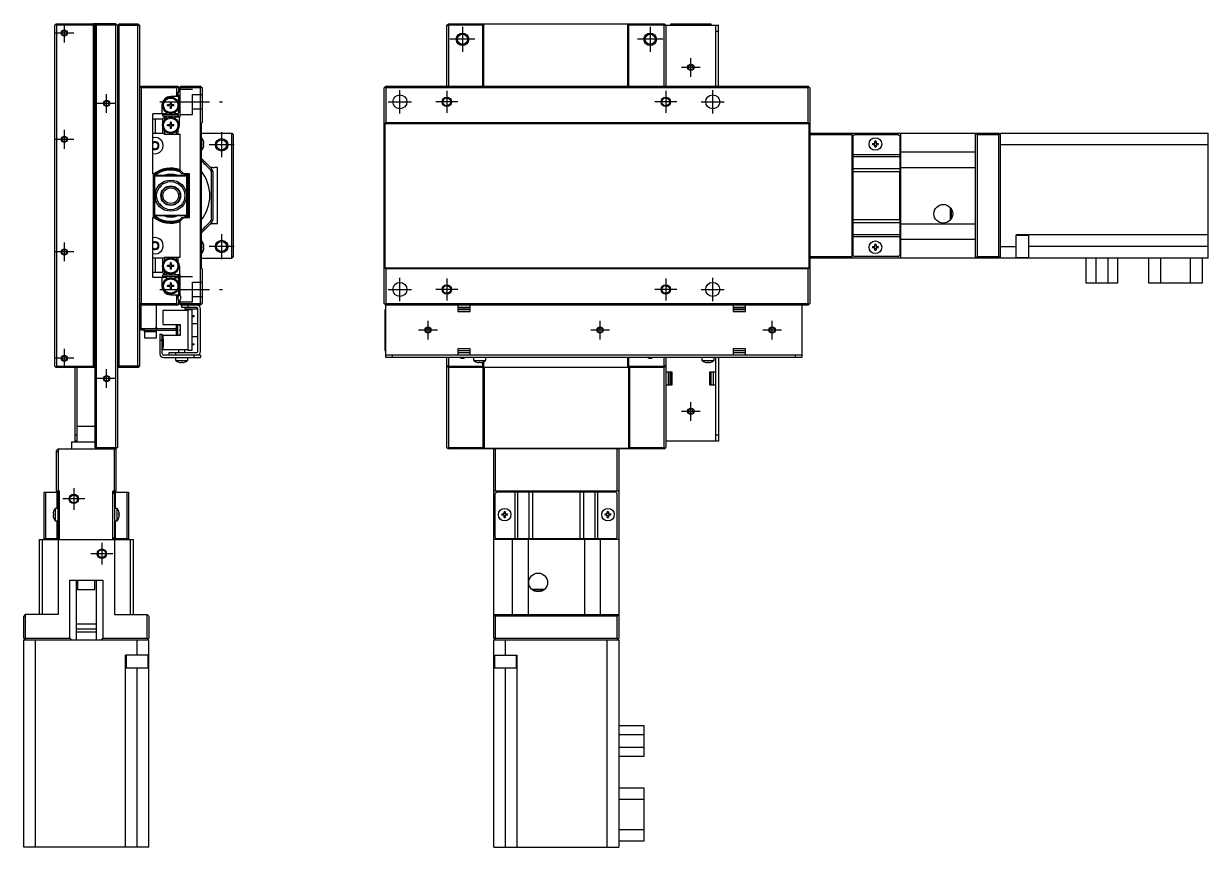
# Model space of a CAD drawing. Extents: x 0 to 896, y -8 to 534.
# Drawn here: x 517.5 to 896.1, y 119.2 to 382.6 of the extents above; entities that cross this region are included whole.
import ezdxf

# ---------------------------------------------------------------- set-up
doc = ezdxf.new("R2010")
doc.units = 0
doc.header["$LTSCALE"] = 0.5
doc.linetypes.add('CENTER', pattern=[50.8, 31.75, -6.35, 6.35, -6.35])
doc.linetypes.add('DASHED', pattern=[19.05, 12.7, -6.35])
for name, color, linetype in [('MSM_CENTER', 1, 'CENTER'), ('MSM_CONTINUOUS', 7, 'CONTINUOUS'), ('MSM_DASHED', 4, 'DASHED'), ('MSM_NARROW', 5, 'CONTINUOUS')]:
    doc.layers.add(name, color=color, linetype=linetype)

msp = doc.modelspace()

# ---------------------------------------------------------------- linework, layer by layer
at = {"layer": 'MSM_CENTER'}
for p, q in [((530.47, 376.65), (530.47, 382.65)), ((533.47, 379.65), (527.47, 379.65)), ((657.72, 381.65), (657.72, 373.65)), ((717.72, 381.65), (717.72, 373.65)), ((661.72, 377.65), (653.72, 377.65)), ((721.72, 377.65), (713.72, 377.65)), ((730.72, 365.65), (730.72, 371.65)), ((733.72, 368.65), (727.72, 368.65)), ((543.97, 354.15), (543.97, 360.15)), ((637.72, 353.95), (637.72, 361.35)), ((652.72, 361.15), (652.72, 354.15)), ((722.72, 361.15), (722.72, 354.15)), ((737.72, 353.95), (737.72, 361.35)), ((546.97, 357.15), (540.97, 357.15)), ((560.97, 357.65), (580.97, 357.65)), ((634.02, 357.65), (641.42, 357.65)), ((656.22, 357.65), (649.22, 357.65)), ((726.22, 357.65), (719.22, 357.65)), ((734.02, 357.65), (741.42, 357.65)), ((530.47, 342.65), (530.47, 348.65)), ((533.47, 345.65), (527.47, 345.65)), ((580.74, 347.91), (580.74, 339.91)), ((584.74, 343.91), (576.74, 343.91)), ((580.74, 315.38), (580.74, 307.38)), ((530.47, 306.65), (530.47, 312.65)), ((584.74, 311.38), (576.74, 311.38)), ((533.47, 309.65), (527.47, 309.65)), ((637.72, 293.95), (637.72, 301.35)), ((652.72, 301.15), (652.72, 294.15)), ((722.72, 301.15), (722.72, 294.15)), ((737.72, 293.95), (737.72, 301.35)), ((560.97, 297.65), (580.97, 297.65)), ((634.02, 297.65), (641.42, 297.65)), ((656.22, 297.65), (649.22, 297.65)), ((726.22, 297.65), (719.22, 297.65)), ((734.02, 297.65), (741.42, 297.65)), ((649.72, 284.65), (643.72, 284.65)), ((646.72, 281.65), (646.72, 287.65)), ((704.72, 284.65), (698.72, 284.65)), ((701.72, 281.65), (701.72, 287.65)), ((759.72, 284.65), (753.72, 284.65)), ((756.72, 281.65), (756.72, 287.65)), ((530.47, 272.65), (530.47, 278.65)), ((533.47, 275.65), (527.47, 275.65)), ((546.97, 269.15), (540.97, 269.15)), ((543.97, 266.15), (543.97, 272.15)), ((730.72, 255.65), (730.72, 261.65)), ((733.72, 258.65), (727.72, 258.65)), ((533.47, 234.15), (533.47, 227.15)), ((536.97, 230.65), (529.97, 230.65)), ((542.47, 216.65), (542.47, 209.65)), ((545.97, 213.15), (538.97, 213.15))]:
    msp.add_line(p, q, dxfattribs=at)
at = {"layer": 'MSM_CONTINUOUS'}
for p, q in [((527.97, 382.65), (527.47, 382.15)), ((527.97, 382.65), (539.47, 382.65)), ((539.87, 382.25), (539.47, 382.65)), ((539.57, 382.55), (539.77, 382.55)), ((539.67, 382.55), (539.77, 382.65)), ((546.97, 382.65), (539.77, 382.65)), ((540.27, 381.25), (540.27, 382.65)), ((540.47, 247.05), (540.47, 382.65)), ((546.97, 382.65), (547.47, 382.15)), ((547.47, 382.15), (547.97, 382.65)), ((547.97, 272.65), (547.97, 382.65)), ((547.97, 382.65), (553.97, 382.65)), ((553.97, 272.65), (553.97, 382.65)), ((553.97, 382.65), (554.47, 382.15)), ((652.72, 382.15), (653.22, 382.65)), ((653.22, 382.65), (653.43, 382.15)), ((653.22, 382.65), (722.22, 382.65)), ((664.22, 382.15), (664.52, 382.45)), ((664.52, 362.65), (664.52, 382.45)), ((710.62, 382.45), (664.52, 382.45)), ((710.62, 382.45), (710.92, 382.15)), ((710.62, 362.65), (710.62, 382.45)), ((710.92, 382.65), (710.92, 382.45)), ((722.22, 382.65), (722.02, 382.15)), ((722.22, 382.65), (722.72, 382.15)), ((724.22, 382.45), (724.22, 382.15)), ((737.22, 382.45), (724.22, 382.45)), ((737.22, 382.15), (737.22, 382.45)), ((527.47, 273.15), (527.47, 382.15)), ((527.72, 382.4), (527.97, 382.15)), ((527.97, 382.15), (527.97, 273.15)), ((539.77, 382.15), (527.97, 382.15)), ((539.77, 382.15), (539.87, 382.25)), ((539.77, 273.15), (539.77, 382.15)), ((539.97, 382.15), (539.87, 382.25)), ((540.07, 382.25), (539.87, 382.25)), ((539.97, 382.15), (539.97, 273.15)), ((539.97, 381.55), (540.07, 381.55)), ((539.97, 381.25), (540.27, 381.25)), ((540.07, 381.55), (540.07, 382.25)), ((540.67, 382.15), (540.47, 382.35)), ((546.97, 382.15), (540.67, 382.15)), ((540.67, 382.15), (540.67, 247.15)), ((547.22, 382.4), (546.97, 382.15)), ((546.97, 247.15), (546.97, 382.15)), ((547.47, 382.15), (553.97, 382.15)), ((547.47, 382.15), (547.47, 247.15)), ((553.97, 382.15), (554.47, 381.94)), ((554.47, 382.15), (554.47, 273.15)), ((652.72, 382.15), (653.22, 381.94)), ((652.72, 362.65), (652.72, 382.15)), ((653.43, 382.15), (653.22, 381.94)), ((653.22, 381.94), (653.22, 362.65)), ((664.22, 382.15), (653.43, 382.15)), ((664.22, 362.65), (664.22, 382.15)), ((722.02, 382.15), (710.92, 382.15)), ((710.92, 362.65), (710.92, 382.15)), ((722.22, 381.94), (722.02, 382.15)), ((722.72, 382.15), (722.22, 381.94)), ((722.22, 362.65), (722.22, 381.94)), ((722.72, 382.15), (722.72, 362.65)), ((722.72, 382.15), (739.52, 382.15)), ((738.72, 362.65), (738.72, 382.15)), ((739.52, 380.15), (738.72, 380.15)), ((739.52, 362.65), (739.52, 382.15)), ((554.47, 362.15), (554.97, 362.65)), ((554.72, 362.4), (554.97, 362.15)), ((554.97, 362.65), (566.77, 362.65)), ((554.97, 362.15), (554.97, 293.15)), ((566.47, 362.15), (554.97, 362.15)), ((566.47, 359.85), (565.97, 359.35)), ((566.47, 362.15), (566.87, 362.55)), ((566.47, 359.85), (566.47, 362.15)), ((566.83, 359.35), (566.47, 359.85)), ((566.97, 362.45), (566.77, 362.65)), ((566.97, 362.45), (566.97, 360.91)), ((567.47, 362.45), (567.67, 362.65)), ((567.47, 352.85), (567.47, 362.45)), ((573.97, 362.15), (567.47, 362.15)), ((567.67, 362.65), (573.97, 362.65)), ((573.97, 362.65), (574.47, 362.15)), ((574.22, 362.4), (573.97, 362.15)), ((573.97, 293.15), (573.97, 362.15)), ((574.47, 362.15), (574.47, 351.05)), ((633.22, 362.65), (632.72, 362.15)), ((632.72, 293.15), (632.72, 362.15)), ((632.97, 362.4), (633.22, 362.15)), ((633.22, 362.65), (768.22, 362.65)), ((633.22, 362.15), (633.22, 351.05)), ((768.22, 362.15), (633.22, 362.15)), ((768.72, 362.15), (768.22, 362.65)), ((768.22, 362.15), (768.47, 362.4)), ((768.22, 351.05), (768.22, 362.15)), ((768.72, 362.15), (768.72, 293.15)), ((561.67, 356.55), (561.67, 353.85)), ((564.27, 356.69), (563.47, 356.69)), ((563.47, 356.4), (563.47, 356.69)), ((564.27, 356.4), (563.47, 356.4)), ((564, 356.69), (564, 356.4)), ((564.62, 357.55), (564.33, 357.55)), ((564.33, 357.55), (564.33, 356.75)), ((564.62, 357.02), (564.33, 357.02)), ((564.33, 356.34), (564.33, 355.55)), ((564.33, 356.08), (564.62, 356.08)), ((566.97, 359.35), (564.47, 359.35)), ((564.62, 357.55), (564.62, 356.75)), ((564.62, 356.34), (564.62, 355.55)), ((565.47, 356.69), (564.68, 356.69)), ((565.47, 356.4), (564.68, 356.4)), ((564.94, 356.69), (564.94, 356.4)), ((565.47, 356.4), (565.47, 356.69)), ((566.97, 359.58), (566.97, 357.26)), ((562.92, 353.85), (558.77, 353.85)), ((558.77, 334.65), (558.77, 353.85)), ((561.97, 353.05), (561.97, 353.65)), ((566.97, 353.65), (561.97, 353.65)), ((566.97, 353.05), (561.97, 353.05)), ((562.47, 352.85), (561.97, 352.35)), ((561.97, 350.86), (561.97, 352.35)), ((562.47, 352.85), (562.47, 351.81)), ((562.47, 352.85), (562.93, 352.85)), ((562.92, 353.85), (563.07, 354.11)), ((563.01, 352.71), (562.93, 352.85)), ((564.62, 355.55), (564.33, 355.55)), ((566.02, 352.85), (565.8, 352.47)), ((565.87, 354.11), (566.02, 353.85)), ((566.67, 353.85), (566.02, 353.85)), ((566.02, 352.85), (567.47, 352.85)), ((566.67, 353.85), (566.97, 354.15)), ((566.97, 355.83), (566.97, 354.15)), ((566.97, 353.05), (566.97, 353.65)), ((567.27, 350.15), (567.27, 352.85)), ((561.97, 352.1), (558.77, 352.1)), ((559.47, 352.1), (559.47, 347.6)), ((561.97, 347.6), (561.97, 349.43)), ((562.47, 348.48), (562.47, 347.35)), ((564.27, 350.29), (563.47, 350.29)), ((563.47, 350), (563.47, 350.29)), ((564.27, 350), (563.47, 350)), ((564, 350.29), (564, 350)), ((564.62, 351.15), (564.33, 351.15)), ((564.33, 351.15), (564.33, 350.35)), ((564.62, 350.62), (564.33, 350.62)), ((564.33, 349.94), (564.33, 349.15)), ((564.33, 349.68), (564.62, 349.68)), ((564.62, 349.15), (564.33, 349.15)), ((564.62, 351.15), (564.62, 350.35)), ((564.62, 349.94), (564.62, 349.15)), ((565.47, 350.29), (564.68, 350.29)), ((565.47, 350), (564.68, 350)), ((564.94, 350.29), (564.94, 350)), ((565.47, 350), (565.47, 350.29)), ((566.77, 348.55), (566.77, 347.35)), ((574.17, 350.75), (574.47, 351.05)), ((574.17, 350.75), (574.17, 304.55)), ((632.92, 350.75), (633.22, 351.05)), ((632.92, 350.75), (632.92, 304.55)), ((632.92, 350.75), (768.52, 350.75)), ((633.22, 351.05), (768.22, 351.05)), ((768.22, 351.05), (768.52, 350.75)), ((768.52, 304.55), (768.52, 350.75)), ((558.77, 347.6), (561.97, 347.6)), ((561.97, 347.85), (562.47, 347.35)), ((561.97, 347.65), (562.17, 347.65)), ((562.47, 347.35), (567.47, 347.35)), ((566.27, 347.35), (566.27, 348)), ((567.47, 335.15), (567.47, 347.35)), ((574.17, 347.65), (583.97, 347.65)), ((574.37, 346.15), (574.17, 346.15)), ((574.37, 342.15), (574.37, 346.15)), ((574.93, 345.07), (574.93, 345.1)), ((583.97, 307.65), (583.97, 347.65)), ((583.97, 347.65), (584.47, 347.15)), ((584.47, 347.15), (584.47, 308.15)), ((768.72, 347.65), (829.22, 347.65)), ((782.22, 347.15), (768.72, 347.15)), ((782.22, 347.65), (782.22, 307.65)), ((783.02, 347.15), (782.52, 346.65)), ((782.52, 346.65), (782.52, 308.65)), ((797.02, 347.15), (783.02, 347.15)), ((789.52, 344.35), (789.52, 345.07)), ((789.92, 345.07), (789.92, 344.35)), ((797.52, 346.65), (797.02, 347.15)), ((797.52, 346.65), (797.52, 308.65)), ((797.72, 347.65), (797.72, 307.65)), ((821.72, 307.65), (821.72, 347.65)), ((821.72, 347.65), (822.22, 347.15)), ((822.22, 347.15), (822.22, 308.15)), ((829.22, 347.15), (822.22, 347.15)), ((829.72, 347.15), (829.22, 347.65)), ((829.22, 347.15), (829.47, 347.4)), ((829.22, 308.15), (829.22, 347.15)), ((829.72, 307.65), (829.72, 347.65)), ((829.72, 347.65), (896.12, 347.65)), ((896.12, 307.65), (896.12, 347.65)), ((574.17, 342.15), (574.37, 342.15)), ((574.93, 344.35), (575.06, 344.35)), ((574.93, 343.95), (574.93, 344.35)), ((575.06, 343.95), (574.93, 343.95)), ((574.93, 343.2), (574.93, 343.22)), ((782.52, 341.9), (782.22, 341.9)), ((782.52, 341.4), (782.22, 341.4)), ((788.8, 344.35), (789.52, 344.35)), ((789.52, 343.95), (788.8, 343.95)), ((789.52, 343.22), (789.52, 343.95)), ((789.92, 344.35), (790.65, 344.35)), ((790.65, 343.95), (789.92, 343.95)), ((789.92, 343.95), (789.92, 343.22)), ((797.72, 341.9), (797.52, 341.9)), ((797.72, 341.65), (821.72, 341.65)), ((896.12, 343.95), (829.72, 343.95)), ((574.17, 339.65), (577.53, 336.29)), ((577.18, 335.94), (574.17, 338.95)), ((782.52, 340.77), (797.52, 340.77)), ((797.52, 340.06), (782.52, 340.06)), ((797.72, 338.65), (797.52, 338.65)), ((797.72, 337.65), (797.52, 337.65)), ((558.77, 334.65), (558.97, 334.65)), ((558.97, 320.65), (558.97, 334.65)), ((558.97, 333.35), (559.27, 333.65)), ((559.47, 333.85), (559.27, 333.65)), ((559.27, 333.65), (559.27, 321.65)), ((559.47, 333.85), (559.77, 334.15)), ((569.47, 333.85), (559.47, 333.85)), ((559.77, 334.15), (569.17, 334.15)), ((567.47, 335.85), (568.68, 334.65)), ((567.97, 334.65), (567.47, 335.15)), ((570.47, 334.65), (567.97, 334.65)), ((569.17, 334.15), (569.47, 333.85)), ((569.67, 333.65), (569.47, 333.85)), ((569.67, 321.65), (569.67, 333.65)), ((569.67, 333.65), (569.97, 333.35)), ((569.97, 333.35), (569.97, 321.95)), ((570.47, 320.65), (570.47, 334.65)), ((577.47, 320.06), (577.47, 335.23)), ((577.97, 335.23), (577.97, 320.06)), ((579.47, 336.65), (578.47, 336.65)), ((579.47, 318.65), (579.47, 336.65)), ((782.22, 335.9), (782.52, 335.9)), ((782.52, 336.29), (797.52, 336.29)), ((797.52, 335.23), (782.52, 335.23)), ((797.56, 335.52), (797.52, 335.52)), ((797.52, 334.47), (797.56, 334.47)), ((797.52, 333.89), (797.56, 333.89)), ((797.56, 319.77), (797.56, 335.52)), ((797.72, 334.92), (797.56, 334.92)), ((797.72, 336.65), (821.72, 336.65)), ((560.91, 330.4), (561.05, 330.4)), ((561.05, 330.4), (561.27, 330.62)), ((561.05, 330.4), (561.05, 330.56)), ((561.27, 330.81), (561.27, 330.62)), ((782.42, 332.65), (782.22, 332.45)), ((782.42, 332.65), (782.42, 322.65)), ((782.52, 332.65), (782.42, 332.65)), ((797.56, 332.42), (797.72, 332.42)), ((797.56, 329.92), (797.72, 329.92)), ((559.27, 321.65), (558.97, 321.95)), ((561.05, 324.9), (560.91, 324.9)), ((561.05, 324.73), (561.05, 324.9)), ((561.27, 324.67), (561.05, 324.9)), ((561.27, 324.67), (561.27, 324.48)), ((569.97, 321.95), (569.67, 321.65)), ((782.22, 322.85), (782.42, 322.65)), ((782.42, 322.65), (782.52, 322.65)), ((797.72, 325.37), (797.56, 325.37)), ((797.72, 322.87), (797.56, 322.87)), ((808.52, 322.43), (808.48, 322.43)), ((808.52, 322.61), (808.52, 322.43)), ((813.62, 323.89), (813.62, 319.81)), ((813.92, 323.5), (813.92, 320.19)), ((558.77, 320.65), (558.97, 320.65)), ((558.77, 301.45), (558.77, 320.65)), ((559.27, 321.65), (559.47, 321.45)), ((559.77, 321.15), (559.47, 321.45)), ((559.47, 321.45), (569.47, 321.45)), ((569.17, 321.15), (559.77, 321.15)), ((568.68, 320.65), (567.47, 319.44)), ((567.47, 320.15), (567.97, 320.65)), ((567.47, 307.95), (567.47, 320.15)), ((567.97, 320.65), (570.47, 320.65)), ((569.47, 321.45), (569.17, 321.15)), ((569.47, 321.45), (569.67, 321.65)), ((574.17, 316.35), (577.18, 319.35)), ((577.53, 319), (574.17, 315.64)), ((579.47, 318.65), (578.47, 318.65)), ((782.52, 319.4), (782.22, 319.4)), ((782.52, 320.06), (797.52, 320.06)), ((797.52, 319), (782.52, 319)), ((797.52, 321.41), (797.56, 321.41)), ((797.52, 320.82), (797.56, 320.82)), ((797.52, 319.77), (797.56, 319.77)), ((797.56, 320.37), (797.72, 320.37)), ((797.72, 318.65), (821.72, 318.65)), ((782.52, 315.23), (797.52, 315.23)), ((797.52, 314.52), (782.52, 314.52)), ((797.52, 317.65), (797.72, 317.65)), ((797.52, 316.65), (797.72, 316.65)), ((834.72, 307.65), (834.72, 315.13)), ((896.12, 315.13), (834.72, 315.13)), ((838.72, 314.88), (834.72, 314.88)), ((838.72, 307.88), (838.72, 314.88)), ((574.37, 313.15), (574.17, 313.15)), ((574.37, 309.15), (574.37, 313.15)), ((574.93, 312.07), (574.93, 312.1)), ((574.93, 311.35), (575.06, 311.35)), ((574.93, 310.95), (574.93, 311.35)), ((575.06, 310.95), (574.93, 310.95)), ((782.22, 313.9), (782.52, 313.9)), ((782.22, 313.4), (782.52, 313.4)), ((788.8, 311.35), (789.52, 311.35)), ((789.52, 310.95), (788.8, 310.95)), ((789.52, 311.35), (789.52, 312.07)), ((789.52, 310.22), (789.52, 310.95)), ((789.92, 312.07), (789.92, 311.35)), ((789.92, 311.35), (790.65, 311.35)), ((790.65, 310.95), (789.92, 310.95)), ((789.92, 310.95), (789.92, 310.22)), ((797.52, 313.4), (797.72, 313.4)), ((821.72, 313.65), (797.72, 313.65)), ((829.72, 311.35), (834.72, 311.35)), ((896.12, 311.43), (838.72, 311.43)), ((561.97, 307.7), (558.77, 307.7)), ((559.47, 307.7), (559.47, 303.2)), ((562.47, 307.95), (561.97, 307.45)), ((561.97, 305.86), (561.97, 307.7)), ((561.97, 307.65), (562.17, 307.65)), ((562.47, 307.95), (562.47, 306.81)), ((562.47, 307.95), (567.47, 307.95)), ((566.27, 307.29), (566.27, 307.95)), ((566.77, 307.95), (566.77, 306.74)), ((574.17, 309.15), (574.37, 309.15)), ((574.17, 307.65), (583.97, 307.65)), ((574.93, 310.2), (574.93, 310.22)), ((584.47, 308.15), (583.97, 307.65)), ((768.72, 308.15), (782.22, 308.15)), ((829.22, 307.65), (768.72, 307.65)), ((782.52, 308.65), (783.02, 308.15)), ((797.02, 308.15), (783.02, 308.15)), ((797.02, 308.15), (797.52, 308.65)), ((822.22, 308.15), (821.72, 307.65)), ((822.22, 308.15), (829.22, 308.15)), ((829.47, 307.9), (829.22, 308.15)), ((829.22, 307.65), (829.72, 308.15)), ((896.12, 307.65), (829.72, 307.65)), ((834.72, 307.88), (838.72, 307.88)), ((857.12, 299.65), (857.12, 307.65)), ((860.12, 307.65), (860.12, 299.65)), ((864.12, 299.65), (864.12, 307.65)), ((867.12, 307.65), (867.12, 299.65)), ((877.12, 299.65), (877.12, 307.65)), ((880.82, 307.65), (880.82, 299.65)), ((890.42, 299.65), (890.42, 307.65)), ((894.12, 307.65), (894.12, 299.65)), ((558.77, 303.2), (561.97, 303.2)), ((561.97, 302.95), (561.97, 304.43)), ((561.97, 302.95), (562.47, 302.45)), ((562.47, 303.48), (562.47, 302.45)), ((564.27, 305.29), (563.47, 305.29)), ((563.47, 305), (563.47, 305.29)), ((564.27, 305), (563.47, 305)), ((564, 305.29), (564, 305)), ((564.62, 306.15), (564.33, 306.15)), ((564.33, 306.15), (564.33, 305.35)), ((564.62, 305.62), (564.33, 305.62)), ((564.33, 304.94), (564.33, 304.15)), ((564.33, 304.68), (564.62, 304.68)), ((564.62, 304.15), (564.33, 304.15)), ((564.62, 306.15), (564.62, 305.35)), ((564.62, 304.94), (564.62, 304.15)), ((565.47, 305.29), (564.68, 305.29)), ((565.47, 305), (564.68, 305)), ((564.94, 305.29), (564.94, 305)), ((565.47, 305), (565.47, 305.29)), ((567.27, 305.15), (567.27, 302.45)), ((574.47, 304.25), (574.17, 304.55)), ((574.47, 304.25), (574.47, 293.15)), ((632.92, 304.55), (768.52, 304.55)), ((633.22, 304.25), (632.92, 304.55)), ((633.22, 304.25), (633.22, 293.15)), ((768.22, 304.25), (633.22, 304.25)), ((768.52, 304.55), (768.22, 304.25)), ((768.22, 293.15), (768.22, 304.25)), ((562.92, 301.45), (558.77, 301.45)), ((561.67, 301.45), (561.67, 298.75)), ((561.97, 301.65), (561.97, 302.25)), ((566.97, 302.25), (561.97, 302.25)), ((566.97, 301.65), (561.97, 301.65)), ((562.17, 302.25), (562.17, 302.75)), ((562.17, 301.45), (562.17, 301.65)), ((562.47, 302.45), (562.93, 302.45)), ((562.92, 301.45), (563.07, 301.19)), ((563.01, 302.58), (562.93, 302.45)), ((564.62, 299.75), (564.33, 299.75)), ((564.33, 299.75), (564.33, 298.95)), ((564.62, 299.22), (564.33, 299.22)), ((564.62, 299.75), (564.62, 298.95)), ((566.02, 302.45), (565.8, 302.82)), ((565.87, 301.19), (566.02, 301.45)), ((566.02, 302.45), (567.47, 302.45)), ((566.02, 301.45), (566.67, 301.45)), ((566.97, 301.15), (566.67, 301.45)), ((566.97, 302.45), (566.97, 299.46)), ((567.47, 299.65), (566.97, 299.65)), ((567.47, 295.71), (567.47, 302.45)), ((867.12, 299.65), (857.12, 299.65)), ((894.12, 299.65), (877.12, 299.65)), ((564.27, 298.89), (563.47, 298.89)), ((563.47, 298.6), (563.47, 298.89)), ((564.27, 298.6), (563.47, 298.6)), ((564, 298.89), (564, 298.6)), ((564.33, 298.54), (564.33, 297.75)), ((564.33, 298.28), (564.62, 298.28)), ((564.62, 297.75), (564.33, 297.75)), ((564.47, 295.95), (566.97, 295.95)), ((564.62, 298.54), (564.62, 297.75)), ((565.47, 298.89), (564.68, 298.89)), ((565.47, 298.6), (564.68, 298.6)), ((564.94, 298.89), (564.94, 298.6)), ((565.47, 298.6), (565.47, 298.89)), ((565.97, 295.95), (566.47, 295.45)), ((566.47, 295.45), (566.83, 295.95)), ((566.47, 293.15), (566.47, 295.45)), ((566.97, 298.03), (566.97, 295.71)), ((554.97, 292.65), (554.47, 293.15)), ((554.97, 293.15), (554.72, 292.9)), ((554.97, 293.15), (566.47, 293.15)), ((566.77, 292.65), (554.97, 292.65)), ((554.97, 284.65), (554.97, 292.65)), ((559.97, 284.15), (559.97, 292.65)), ((566.87, 292.75), (566.47, 293.15)), ((566.77, 292.65), (566.87, 292.75)), ((566.97, 292.85), (566.87, 292.75)), ((566.97, 294.38), (566.97, 292.85)), ((567.47, 292.85), (567.47, 294.38)), ((567.47, 293.15), (573.97, 293.15)), ((567.67, 292.65), (567.47, 292.85)), ((573.97, 292.65), (567.67, 292.65)), ((567.97, 291.85), (567.97, 292.65)), ((572.77, 291.85), (567.97, 291.85)), ((568.97, 291.85), (568.97, 291.35)), ((569.97, 292.65), (569.97, 291.85)), ((572.97, 291.35), (572.97, 291.79)), ((573.97, 293.15), (574.22, 292.9)), ((574.47, 293.15), (573.97, 292.65)), ((632.72, 293.15), (633.22, 292.65)), ((633.22, 293.15), (632.97, 292.9)), ((633.22, 293.15), (768.22, 293.15)), ((633.22, 275.85), (633.22, 292.65)), ((768.22, 292.65), (633.22, 292.65)), ((656.22, 292.65), (656.22, 290.65)), ((660.22, 291.85), (656.22, 291.85)), ((660.22, 290.65), (660.22, 292.65)), ((744.22, 292.65), (744.22, 290.65)), ((748.22, 291.85), (744.22, 291.85)), ((748.22, 290.65), (748.22, 292.65)), ((766.22, 292.65), (766.22, 275.85)), ((768.22, 292.65), (768.72, 293.15)), ((768.47, 292.9), (768.22, 293.15)), ((561.97, 290.9), (561.97, 286.4)), ((569.97, 290.9), (561.97, 290.9)), ((572.97, 291.35), (568.97, 291.35)), ((571.17, 291.15), (569.97, 291.15)), ((569.97, 291.15), (569.97, 278.15)), ((571.17, 291.15), (571.17, 278.15)), ((571.17, 289.27), (571.97, 289.27)), ((571.17, 289.02), (571.97, 289.02)), ((571.97, 289.02), (571.97, 289.27)), ((573.17, 277.85), (573.17, 291.45)), ((573.97, 277.85), (573.97, 291.45)), ((633.22, 291.15), (632.92, 291.15)), ((632.92, 291.15), (632.92, 278.15)), ((660.22, 291.35), (656.22, 291.35)), ((660.22, 291.15), (656.22, 291.15)), ((656.22, 290.65), (660.22, 290.65)), ((748.22, 291.35), (744.22, 291.35)), ((748.22, 291.15), (744.22, 291.15)), ((744.22, 290.65), (748.22, 290.65)), ((554.97, 285.15), (565.97, 285.15)), ((555.97, 284.65), (554.97, 284.65)), ((555.97, 285.15), (555.97, 284.15)), ((555.97, 284.65), (565.97, 284.65)), ((559.97, 284.15), (555.97, 284.15)), ((556.07, 284.15), (556.07, 282.15)), ((559.97, 285.65), (559.47, 285.15)), ((559.87, 282.15), (559.87, 284.15)), ((561.97, 286.4), (567.47, 286.4)), ((565.97, 285.15), (565.97, 284.65)), ((566.27, 282.9), (566.27, 286.4)), ((566.77, 282.9), (566.77, 286.4)), ((567.47, 286.4), (567.47, 282.9)), ((573.17, 286.65), (571.17, 286.65)), ((556.07, 282.15), (559.87, 282.15)), ((560.97, 283.35), (561.77, 283.35)), ((560.97, 283.35), (560.97, 277.05)), ((561.77, 281.35), (560.97, 281.35)), ((561.77, 277.15), (561.77, 283.35)), ((561.97, 282.9), (561.97, 281.9)), ((567.47, 282.9), (561.97, 282.9)), ((561.97, 281.9), (562.07, 281.9)), ((562.07, 281.1), (561.97, 281.1)), ((561.97, 281.1), (561.97, 280.2)), ((562.07, 280.72), (561.97, 280.72)), ((562.07, 280.57), (561.97, 280.57)), ((562.07, 281.9), (562.07, 279.4)), ((571.17, 282.65), (573.17, 282.65)), ((571.17, 280.27), (571.97, 280.27)), ((571.97, 280.02), (571.97, 280.27)), ((562.07, 280.2), (561.97, 280.2)), ((561.97, 279.4), (562.07, 279.4)), ((561.97, 279.4), (561.97, 278.4)), ((561.97, 278.4), (569.97, 278.4)), ((573.97, 276.65), (562.27, 276.65)), ((563.97, 276.65), (563.97, 277.45)), ((563.97, 277.45), (572.77, 277.45)), ((565.97, 277.45), (565.97, 276.65)), ((566.97, 278.4), (566.97, 277.45)), ((568.97, 277.45), (568.97, 278.4)), ((571.17, 278.15), (569.97, 278.15)), ((571.17, 280.02), (571.97, 280.02)), ((571.97, 275.85), (571.97, 276.65)), ((573.97, 276.65), (573.97, 275.85)), ((632.92, 278.15), (633.22, 278.15)), ((766.22, 276.65), (633.22, 276.65)), ((635.22, 276.65), (635.22, 275.85)), ((660.22, 278.65), (656.22, 278.65)), ((656.22, 278.65), (656.22, 276.65)), ((656.22, 278.15), (660.22, 278.15)), ((656.22, 277.45), (660.22, 277.45)), ((660.22, 276.65), (660.22, 278.65)), ((748.22, 278.65), (744.22, 278.65)), ((744.22, 278.65), (744.22, 276.65)), ((744.22, 278.15), (748.22, 278.15)), ((744.22, 277.45), (748.22, 277.45)), ((748.22, 276.65), (748.22, 278.65)), ((764.22, 275.85), (764.22, 276.65)), ((527.47, 273.15), (527.97, 272.65)), ((527.97, 273.15), (527.72, 272.9)), ((527.97, 273.15), (539.77, 273.15)), ((539.47, 272.65), (527.97, 272.65)), ((533.97, 249.15), (533.97, 272.65)), ((534.47, 272.65), (534.47, 248.95)), ((539.47, 272.65), (539.87, 273.05)), ((539.77, 272.75), (539.57, 272.75)), ((539.87, 273.05), (539.77, 273.15)), ((539.87, 273.05), (539.97, 273.15)), ((539.87, 273.05), (540.07, 273.05)), ((539.97, 274.05), (540.37, 274.05)), ((540.07, 273.75), (539.97, 273.75)), ((540.07, 273.05), (540.07, 273.75)), ((540.37, 247.15), (540.37, 274.05)), ((553.97, 273.15), (547.47, 273.15)), ((547.97, 272.65), (547.47, 273.15)), ((553.97, 272.65), (547.97, 272.65)), ((553.97, 273.15), (554.47, 273.35)), ((553.97, 272.65), (554.47, 273.15)), ((562.17, 275.85), (573.97, 275.85)), ((565.97, 275.85), (565.97, 274.95)), ((565.97, 274.95), (569.97, 274.95)), ((567.02, 274.39), (567.04, 274.39)), ((567.77, 274.39), (568.17, 274.39)), ((567.77, 274.26), (567.77, 274.39)), ((568.17, 274.39), (568.17, 274.26)), ((568.9, 274.39), (568.92, 274.39)), ((569.97, 274.95), (569.97, 275.85)), ((766.22, 275.85), (633.22, 275.85)), ((652.72, 247.15), (652.72, 275.85)), ((652.72, 273.15), (653.22, 273.35)), ((653.22, 272.65), (652.72, 273.15)), ((653.22, 275.85), (653.22, 273.35)), ((653.22, 273.35), (653.43, 273.15)), ((653.22, 272.65), (653.43, 273.15)), ((722.22, 272.65), (653.22, 272.65)), ((653.22, 272.65), (653.22, 247.15)), ((653.43, 273.15), (664.22, 273.15)), ((661.22, 275.85), (661.22, 274.95)), ((661.22, 274.95), (665.22, 274.95)), ((662.27, 274.39), (662.3, 274.39)), ((663.02, 274.39), (663.42, 274.39)), ((663.02, 274.26), (663.02, 274.39)), ((663.42, 274.39), (663.42, 274.26)), ((664.15, 274.39), (664.17, 274.39)), ((664.22, 273.15), (664.22, 274.41)), ((664.52, 272.85), (664.22, 273.15)), ((664.32, 247.15), (664.32, 272.65)), ((664.52, 272.85), (664.52, 274.52)), ((664.52, 272.85), (710.62, 272.85)), ((664.62, 272.65), (664.62, 246.85)), ((665.22, 274.95), (665.22, 275.85)), ((710.62, 272.85), (710.62, 275.85)), ((710.92, 273.15), (710.62, 272.85)), ((710.82, 272.65), (710.82, 246.85)), ((710.92, 273.15), (710.92, 275.85)), ((710.92, 273.15), (722.02, 273.15)), ((710.92, 272.85), (710.92, 272.65)), ((711.12, 272.65), (711.12, 247.15)), ((722.02, 273.15), (722.22, 273.35)), ((722.02, 273.15), (722.22, 272.65)), ((722.22, 273.35), (722.22, 275.85)), ((722.72, 273.15), (722.22, 273.35)), ((722.72, 273.15), (722.22, 272.65)), ((722.22, 247.15), (722.22, 272.65)), ((722.72, 275.85), (722.72, 247.15)), ((734.22, 275.85), (734.22, 274.95)), ((734.22, 274.95), (738.22, 274.95)), ((735.27, 274.39), (735.3, 274.39)), ((736.02, 274.39), (736.42, 274.39)), ((736.02, 274.26), (736.02, 274.39)), ((736.42, 274.39), (736.42, 274.26)), ((737.15, 274.39), (737.17, 274.39)), ((738.22, 274.95), (738.22, 275.85)), ((738.72, 249.15), (738.72, 275.85)), ((739.52, 275.85), (739.52, 249.15)), ((724.72, 271.15), (722.72, 271.15)), ((723.52, 271.15), (723.52, 267.15)), ((724.02, 271.15), (724.02, 267.15)), ((724.22, 271.15), (724.22, 267.15)), ((724.72, 267.15), (724.72, 271.15)), ((738.72, 271.15), (736.72, 271.15)), ((736.72, 271.15), (736.72, 267.15)), ((737.22, 267.15), (737.22, 271.15)), ((737.92, 267.15), (737.92, 271.15)), ((722.72, 267.15), (724.72, 267.15)), ((736.72, 267.15), (738.72, 267.15)), ((534.47, 253.95), (540.37, 253.95)), ((533.97, 251.15), (534.47, 251.15)), ((738.72, 251.15), (739.52, 251.15)), ((527.97, 246.15), (528.47, 246.65)), ((527.97, 233.15), (527.97, 246.15)), ((528.78, 246.65), (528.47, 246.03)), ((528.47, 246.65), (546.97, 246.65)), ((532.72, 248.95), (540.37, 248.95)), ((532.72, 248.95), (532.72, 246.65)), ((534.47, 249.15), (533.97, 249.15)), ((540.37, 247.15), (540.47, 247.05)), ((540.47, 247.05), (540.52, 247)), ((540.52, 247), (540.67, 247.15)), ((540.52, 247), (540.87, 246.65)), ((540.67, 247.15), (546.97, 247.15)), ((546.47, 233.15), (546.47, 246.65)), ((546.97, 247.15), (547.22, 246.9)), ((547.47, 247.15), (546.97, 246.65)), ((546.97, 246.65), (546.97, 233.15)), ((652.72, 247.15), (653.22, 246.65)), ((652.97, 246.9), (653.22, 247.15)), ((653.22, 247.15), (664.32, 247.15)), ((722.22, 246.65), (653.22, 246.65)), ((664.62, 246.85), (664.32, 247.15)), ((664.62, 246.85), (710.82, 246.85)), ((667.72, 186.15), (667.72, 246.65)), ((668.22, 246.65), (668.22, 233.15)), ((707.22, 233.15), (707.22, 246.65)), ((707.72, 246.65), (707.72, 186.15)), ((711.12, 247.15), (710.82, 246.85)), ((711.12, 247.15), (722.22, 247.15)), ((722.22, 247.15), (722.47, 246.9)), ((722.22, 246.65), (722.72, 247.15)), ((739.52, 249.15), (722.72, 249.15)), ((528.47, 246.03), (527.97, 245.53)), ((528.47, 246.03), (528.47, 233.15)), ((523.97, 217.85), (523.97, 232.85)), ((523.97, 232.85), (528.97, 232.85)), ((524.41, 232.85), (524.41, 217.85)), ((528.97, 233.15), (527.97, 233.15)), ((528.18, 227.65), (528.18, 232.85)), ((528.47, 217.85), (528.47, 232.85)), ((528.97, 232.35), (528.47, 232.35)), ((528.97, 217.65), (528.97, 233.15)), ((546.97, 233.15), (545.97, 233.15)), ((545.97, 217.65), (545.97, 233.15)), ((545.97, 232.85), (550.97, 232.85)), ((546.47, 232.35), (545.97, 232.35)), ((546.47, 232.85), (546.47, 217.85)), ((546.76, 232.85), (546.76, 227.65)), ((550.53, 217.85), (550.53, 232.85)), ((550.97, 232.85), (550.97, 217.85)), ((707.72, 233.15), (667.72, 233.15)), ((668.72, 232.85), (668.22, 232.35)), ((668.22, 218.35), (668.22, 232.35)), ((706.72, 232.85), (668.72, 232.85)), ((673.47, 233.15), (673.47, 232.85)), ((673.97, 233.15), (673.97, 232.85)), ((674.6, 217.85), (674.6, 232.85)), ((675.31, 232.85), (675.31, 217.85)), ((679.08, 217.85), (679.08, 232.85)), ((679.47, 232.85), (679.47, 233.15)), ((680.14, 232.85), (680.14, 217.85)), ((682.92, 233.15), (682.72, 232.95)), ((692.72, 232.95), (682.72, 232.95)), ((682.72, 232.95), (682.72, 232.85)), ((692.72, 232.95), (692.52, 233.15)), ((692.72, 232.85), (692.72, 232.95)), ((695.31, 217.85), (695.31, 232.85)), ((695.97, 233.15), (695.97, 232.85)), ((696.37, 232.85), (696.37, 217.85)), ((700.14, 217.85), (700.14, 232.85)), ((700.85, 232.85), (700.85, 217.85)), ((701.47, 232.85), (701.47, 233.15)), ((701.97, 232.85), (701.97, 233.15)), ((707.22, 232.35), (706.72, 232.85)), ((707.22, 218.35), (707.22, 232.35)), ((527.57, 227.65), (527.57, 223.65)), ((528.47, 227.65), (527.57, 227.65)), ((547.37, 227.65), (546.47, 227.65)), ((547.37, 223.65), (547.37, 227.65)), ((526.88, 225.85), (527.02, 225.85)), ((527.02, 225.45), (526.88, 225.45)), ((527.02, 226.6), (527.02, 226.57)), ((527.02, 225.85), (527.02, 225.45)), ((527.02, 224.72), (527.02, 224.7)), ((527.57, 223.65), (528.47, 223.65)), ((528.18, 217.85), (528.18, 223.65)), ((546.47, 223.65), (547.37, 223.65)), ((546.76, 223.65), (546.76, 217.85)), ((547.93, 226.57), (547.93, 226.6)), ((547.93, 225.85), (548.06, 225.85)), ((547.93, 225.45), (547.93, 225.85)), ((548.06, 225.45), (547.93, 225.45)), ((547.93, 224.7), (547.93, 224.72)), ((670.3, 225.85), (671.02, 225.85)), ((671.02, 225.45), (670.3, 225.45)), ((671.02, 225.85), (671.02, 226.57)), ((671.02, 224.72), (671.02, 225.45)), ((671.42, 226.57), (671.42, 225.85)), ((671.42, 225.85), (672.15, 225.85)), ((671.42, 225.45), (671.42, 224.72)), ((672.15, 225.45), (671.42, 225.45)), ((703.3, 225.85), (704.02, 225.85)), ((704.02, 225.45), (703.3, 225.45)), ((704.02, 225.85), (704.02, 226.57)), ((704.02, 224.72), (704.02, 225.45)), ((704.42, 226.57), (704.42, 225.85)), ((704.42, 225.85), (705.15, 225.85)), ((704.42, 225.45), (704.42, 224.72)), ((705.15, 225.45), (704.42, 225.45)), ((522.47, 217.65), (522.47, 193.65)), ((522.47, 217.65), (552.47, 217.65)), ((523.47, 193.65), (523.47, 217.65)), ((528.97, 217.85), (523.97, 217.85)), ((528.47, 218.35), (528.97, 218.35)), ((528.47, 217.65), (528.47, 193.65)), ((545.97, 218.35), (546.47, 218.35)), ((550.97, 217.85), (545.97, 217.85)), ((546.47, 217.65), (546.47, 193.65)), ((551.47, 217.65), (551.47, 193.65)), ((552.47, 217.65), (552.47, 193.65)), ((707.72, 217.65), (667.72, 217.65)), ((668.22, 218.35), (668.72, 217.85)), ((706.72, 217.85), (668.72, 217.85)), ((673.47, 217.85), (673.47, 217.65)), ((673.72, 193.65), (673.72, 217.65)), ((676.72, 217.85), (676.72, 217.65)), ((677.72, 217.85), (677.72, 217.65)), ((678.72, 217.65), (678.72, 193.65)), ((679.85, 217.85), (679.85, 217.81)), ((679.85, 217.81), (695.6, 217.81)), ((680.45, 217.81), (680.45, 217.65)), ((680.9, 217.85), (680.9, 217.81)), ((681.49, 217.85), (681.49, 217.81)), ((682.95, 217.65), (682.95, 217.81)), ((685.45, 217.65), (685.45, 217.81)), ((690, 217.81), (690, 217.65)), ((692.5, 217.81), (692.5, 217.65)), ((693.96, 217.85), (693.96, 217.81)), ((694.55, 217.85), (694.55, 217.81)), ((695, 217.65), (695, 217.81)), ((695.6, 217.81), (695.6, 217.85)), ((696.72, 217.65), (696.72, 193.65)), ((697.72, 217.65), (697.72, 217.85)), ((698.72, 217.65), (698.72, 217.85)), ((701.72, 217.65), (701.72, 193.65)), ((701.97, 217.65), (701.97, 217.85)), ((706.72, 217.85), (707.22, 218.35)), ((532.22, 204.65), (542.72, 204.65)), ((532.22, 186.15), (532.22, 204.65)), ((534.22, 204.65), (534.22, 185.65)), ((534.72, 204.65), (534.72, 201.65)), ((540.22, 201.65), (540.22, 204.65)), ((540.72, 185.65), (540.72, 204.65)), ((542.72, 204.65), (542.72, 186.15)), ((682.5, 206.85), (682.5, 206.89)), ((682.69, 206.85), (682.5, 206.85)), ((534.72, 201.65), (540.22, 201.65)), ((683.96, 201.75), (679.88, 201.75)), ((683.58, 201.45), (680.27, 201.45)), ((517.97, 193.65), (517.47, 193.15)), ((517.47, 186.15), (517.47, 193.15)), ((517.97, 193.65), (517.97, 186.15)), ((528.47, 193.65), (517.97, 193.65)), ((546.47, 193.65), (556.97, 193.65)), ((556.97, 186.15), (556.97, 193.65)), ((557.47, 193.15), (556.97, 193.65)), ((557.47, 193.15), (557.47, 186.15)), ((668.22, 193.15), (667.72, 193.65)), ((667.72, 193.65), (707.72, 193.65)), ((668.22, 193.15), (668.22, 186.15)), ((707.22, 193.15), (668.22, 193.15)), ((707.72, 193.65), (707.22, 193.15)), ((707.22, 186.15), (707.22, 193.15)), ((540.72, 190.65), (534.22, 190.65)), ((517.47, 186.15), (517.97, 185.65)), ((517.47, 119.25), (517.47, 185.65)), ((517.47, 185.65), (557.47, 185.65)), ((517.72, 185.9), (517.97, 186.15)), ((517.97, 186.15), (532.22, 186.15)), ((521.17, 185.65), (521.17, 119.25)), ((532.22, 186.15), (532.72, 185.65)), ((534.22, 189.15), (540.72, 189.15)), ((534.22, 188.15), (540.72, 188.15)), ((542.22, 185.65), (542.72, 186.15)), ((542.72, 186.15), (556.97, 186.15)), ((553.77, 180.65), (553.77, 185.65)), ((556.97, 186.15), (557.22, 185.9)), ((557.47, 186.15), (556.97, 185.65)), ((557.47, 119.25), (557.47, 185.65)), ((667.72, 186.15), (668.22, 185.65)), ((667.72, 185.65), (707.72, 185.65)), ((667.72, 119.25), (667.72, 185.65)), ((667.97, 185.9), (668.22, 186.15)), ((668.22, 186.15), (707.22, 186.15)), ((671.42, 185.65), (671.42, 180.65)), ((704.02, 119.25), (704.02, 185.65)), ((707.22, 186.15), (707.47, 185.9)), ((707.72, 186.15), (707.22, 185.65)), ((707.72, 185.65), (707.72, 119.25)), ((557.47, 180.65), (549.98, 180.65)), ((549.98, 119.25), (549.98, 180.65)), ((550.24, 180.65), (550.24, 176.65)), ((557.24, 176.65), (557.24, 180.65)), ((667.72, 180.65), (675.21, 180.65)), ((667.96, 180.65), (667.96, 176.65)), ((674.96, 176.65), (674.96, 180.65)), ((675.21, 119.25), (675.21, 180.65)), ((550.24, 176.65), (557.24, 176.65)), ((553.68, 176.65), (553.68, 119.25)), ((667.96, 176.65), (674.96, 176.65)), ((671.51, 119.25), (671.51, 176.65)), ((707.72, 158.25), (715.72, 158.25)), ((715.72, 158.25), (715.72, 148.25)), ((715.72, 155.25), (707.72, 155.25)), ((707.72, 151.25), (715.72, 151.25)), ((715.72, 148.25), (707.72, 148.25)), ((707.72, 138.25), (715.72, 138.25)), ((715.72, 138.25), (715.72, 121.25)), ((715.72, 134.55), (707.72, 134.55)), ((707.72, 124.95), (715.72, 124.95)), ((715.72, 121.25), (707.72, 121.25)), ((557.47, 119.25), (517.47, 119.25)), ((667.72, 119.25), (707.72, 119.25))]:
    msp.add_line(p, q, dxfattribs=at)
for centre, radius in [((530.47, 379.65), 0.783), ((657.72, 377.65), 1.62), ((717.72, 377.65), 1.62), ((730.72, 368.65), 0.783), ((637.72, 357.65), 2.25), ((737.72, 357.65), 2.25), ((543.97, 357.15), 0.783), ((564.47, 356.55), 2.6), ((564.47, 356.55), 2.3), ((652.72, 357.65), 1.23), ((722.72, 357.65), 1.23), ((564.47, 350.15), 2.6), ((564.47, 350.15), 2.3), ((530.47, 345.65), 0.783), ((580.74, 343.91), 1.62), ((789.72, 344.15), 2), ((564.47, 327.65), 5), ((564.47, 327.65), 4.5), ((564.47, 327.65), 3.15), ((564.47, 327.65), 3), ((811.42, 321.85), 3), ((580.74, 311.38), 1.62), ((789.72, 311.15), 2), ((530.47, 309.65), 0.783), ((564.47, 305.15), 2.6), ((564.47, 305.15), 2.3), ((564.47, 298.75), 2.6), ((564.47, 298.75), 2.3), ((637.72, 297.65), 2.25), ((737.72, 297.65), 2.25), ((652.72, 297.65), 1.23), ((722.72, 297.65), 1.23), ((646.72, 284.65), 0.783), ((701.72, 284.65), 0.783), ((756.72, 284.65), 0.783), ((530.47, 275.65), 0.783), ((543.97, 269.15), 0.783), ((730.72, 258.65), 0.783), ((533.47, 230.65), 1.23), ((671.22, 225.65), 2), ((704.22, 225.65), 2), ((542.47, 213.15), 1.23), ((681.92, 203.95), 3)]:
    msp.add_circle(centre, radius, dxfattribs=at)
for centre, radius, start, end in [((539.77, 382.25), 0.3, 0, 90), ((539.77, 381.55), 0.3, 311.8103, 0), ((567.72, 360.25), 1, 138.5904, 221.4096), ((564.47, 356.55), 2.8, 90, 180), ((564.27, 356.75), 0.06, 270, 0), ((564.27, 356.34), 0.06, 0, 90), ((564.68, 356.75), 0.06, 180, 270), ((564.68, 356.34), 0.06, 90, 180), ((564.47, 353.35), 1.59, 143.8028, 169.1069), ((564.47, 353.35), 1.59, 190.8931, 216.1972), ((564.59, 353.46), 1.75, 205.4948, 217.006), ((564.59, 353.23), 1.75, 142.994, 150), ((564.36, 353.23), 1.75, 30, 37.006), ((564.47, 353.35), 1.59, 10.8931, 36.1972), ((564.47, 353.35), 1.59, 323.8028, 349.107), ((564.36, 353.46), 1.75, 322.994, 325.4948), ((564.27, 350.35), 0.06, 270, 0), ((564.27, 349.94), 0.06, 0, 90), ((564.68, 350.35), 0.06, 180, 270), ((564.68, 349.94), 0.06, 90, 180), ((564.47, 350.15), 2.8, 310.0052, 360), ((559.47, 343.65), 2.6, 254.3815, 105.6185), ((559.47, 343.65), 1.01, 225.9346, 134.0654), ((571.87, 344.15), 3.2, 17.27, 38.6822), ((571.87, 344.15), 3.19, 3.5904, 16.9053), ((789.72, 344.15), 0.95, 77.8468, 102.1532), ((789.72, 344.15), 0.435, 62.6335, 117.3665), ((571.87, 344.15), 3.2, 321.3178, 342.73), ((571.87, 344.15), 3.19, 343.0947, 356.4096), ((789.72, 344.15), 0.95, 167.8468, 192.1532), ((789.72, 344.15), 0.435, 152.6335, 207.3665), ((789.72, 344.15), 0.435, 242.6335, 297.3665), ((789.72, 344.15), 0.95, 257.8468, 282.1532), ((789.72, 344.15), 0.435, 332.6335, 27.3665), ((789.72, 344.15), 0.95, 347.8468, 12.1532), ((578.47, 341.65), 5, 216.8699, 233.1301), ((564.47, 327.65), 8.8, 70.0677, 128.6822), ((564.47, 327.65), 8.5, 69.3327, 130.3202), ((564.47, 327.65), 8.2, 68.5399, 132.1236), ((564.47, 327.65), 6.8, 72.9174, 107.0826), ((564.47, 327.65), 8.2, 42.9703, 58.6119), ((564.47, 327.65), 8.5, 45.0991, 55.4397), ((564.47, 327.65), 8.8, 47.0141, 52.6982), ((564.47, 327.65), 12.5, 320.8958, 39.1042), ((578.47, 341.65), 5, 252.1331, 270), ((576.47, 335.23), 1, 0, 45), ((576.47, 335.23), 1.5, 0, 45), ((564.47, 327.65), 6.8, 28.0725, 36.0189), ((564.47, 327.65), 6.5, 22.6199, 32.2042), ((569.24, 332.42), 1.67, 295.823, 299.2973), ((569.24, 332.42), 1.9, 292.4977, 299.3427), ((569.24, 332.42), 1.98, 291.588, 299.3033), ((564.47, 327.65), 8.2, 301.3881, 317.0297), ((564.47, 327.65), 6.5, 327.7958, 337.3801), ((564.47, 327.65), 6.8, 323.9811, 331.9275), ((564.47, 327.65), 8.2, 227.8764, 291.4601), ((564.47, 327.65), 8.5, 229.6798, 290.6673), ((564.47, 327.65), 8.8, 231.3178, 289.9323), ((564.47, 327.65), 6.8, 252.9174, 287.0826), ((564.47, 327.65), 8.5, 304.5603, 314.9009), ((564.47, 327.65), 8.8, 307.3018, 312.9859), ((578.47, 313.65), 5, 90, 107.8669), ((576.47, 320.06), 1, 315, 0), ((576.47, 320.06), 1.5, 315, 0), ((578.47, 313.65), 5, 126.8699, 143.1301), ((559.47, 311.65), 2.6, 254.3815, 105.6185), ((559.47, 311.65), 1.01, 225.9346, 134.0654), ((571.87, 311.15), 3.2, 17.27, 38.6822), ((571.87, 311.15), 3.19, 3.5904, 16.9053), ((571.87, 311.15), 3.19, 343.0947, 356.4096), ((789.72, 311.15), 0.95, 167.8468, 192.1532), ((789.72, 311.15), 0.435, 152.6335, 207.3665), ((789.72, 311.15), 0.95, 77.8468, 102.1532), ((789.72, 311.15), 0.435, 62.6335, 117.3665), ((789.72, 311.15), 0.435, 242.6335, 297.3665), ((789.72, 311.15), 0.435, 332.6335, 27.3665), ((789.72, 311.15), 0.95, 347.8468, 12.1532), ((564.47, 305.15), 2.8, 0, 49.9948), ((571.87, 311.15), 3.2, 321.3178, 342.73), ((789.72, 311.15), 0.95, 257.8468, 282.1532), ((564.27, 305.35), 0.06, 270, 0), ((564.27, 304.94), 0.06, 0, 90), ((564.68, 305.35), 0.06, 180, 270), ((564.68, 304.94), 0.06, 90, 180), ((564.47, 301.95), 1.59, 143.8028, 169.1069), ((564.47, 301.95), 1.59, 190.8931, 216.1972), ((564.59, 301.83), 1.75, 142.994, 154.5052), ((564.59, 302.06), 1.75, 210, 217.006), ((564.36, 301.83), 1.75, 34.5052, 37.006), ((564.47, 301.95), 1.59, 10.8931, 36.1972), ((564.47, 301.95), 1.59, 323.8028, 349.1069), ((564.36, 302.06), 1.75, 322.994, 330), ((564.47, 298.75), 2.8, 180, 270), ((564.27, 298.95), 0.06, 270, 0), ((564.27, 298.54), 0.06, 0, 90), ((564.68, 298.95), 0.06, 180, 270), ((564.68, 298.54), 0.06, 90, 180), ((567.72, 295.05), 1, 138.5904, 221.4096), ((566.72, 295.05), 1, 318.5904, 41.4096), ((572.77, 291.45), 1.2, 0, 90), ((572.77, 291.45), 0.4, 0, 90), ((567.57, 286.15), 0.25, 113.5782, 246.4218), ((567.57, 284.65), 0.25, 113.5782, 246.4218), ((567.57, 283.15), 0.25, 113.5782, 246.4218), ((562.17, 277.05), 1.2, 180, 270), ((562.27, 277.15), 0.5, 180, 270), ((572.77, 277.85), 0.4, 270, 0), ((572.77, 277.85), 1.2, 270, 0), ((539.77, 273.05), 0.3, 270, 0), ((539.77, 273.75), 0.3, 0, 48.1897), ((567.97, 277.45), 3.2, 231.3178, 252.73), ((567.97, 277.45), 3.19, 253.0947, 266.4097), ((567.97, 277.45), 3.19, 273.5903, 286.9053), ((567.97, 277.45), 3.2, 287.27, 308.6822), ((663.22, 277.45), 3.2, 231.3178, 252.73), ((663.22, 277.45), 3.19, 253.0947, 266.4097), ((663.22, 277.45), 3.19, 273.5903, 286.9053), ((663.22, 277.45), 3.2, 287.27, 308.6822), ((736.22, 277.45), 3.2, 231.3178, 252.73), ((736.22, 277.45), 3.19, 253.0947, 266.4097), ((736.22, 277.45), 3.19, 273.5903, 286.9053), ((736.22, 277.45), 3.2, 287.27, 308.6822), ((530.07, 225.65), 3.2, 141.3178, 162.73), ((544.87, 225.65), 3.2, 17.27, 38.6822), ((530.07, 225.65), 3.19, 163.0947, 176.4096), ((530.07, 225.65), 3.19, 183.5904, 196.9053), ((530.07, 225.65), 3.2, 197.27, 218.6822), ((544.87, 225.65), 3.2, 321.3178, 342.73), ((544.87, 225.65), 3.19, 3.5904, 16.9053), ((544.87, 225.65), 3.19, 343.0947, 356.4096), ((671.22, 225.65), 0.95, 167.8468, 192.1532), ((671.22, 225.65), 0.435, 152.6335, 207.3665), ((671.22, 225.65), 0.95, 77.8468, 102.1532), ((671.22, 225.65), 0.435, 62.6335, 117.3665), ((671.22, 225.65), 0.435, 242.6335, 297.3665), ((671.22, 225.65), 0.95, 257.8468, 282.1532), ((671.22, 225.65), 0.435, 332.6335, 27.3665), ((671.22, 225.65), 0.95, 347.8468, 12.1532), ((704.22, 225.65), 0.95, 167.8468, 192.1532), ((704.22, 225.65), 0.435, 152.6335, 207.3665), ((704.22, 225.65), 0.95, 77.8468, 102.1532), ((704.22, 225.65), 0.435, 62.6335, 117.3665), ((704.22, 225.65), 0.435, 242.6335, 297.3665), ((704.22, 225.65), 0.95, 257.8468, 282.1532), ((704.22, 225.65), 0.435, 332.6335, 27.3665), ((704.22, 225.65), 0.95, 347.8468, 12.1532)]:
    msp.add_arc(centre, radius, start, end, dxfattribs=at)
at = {"layer": 'MSM_DASHED'}
for p, q in [((571.47, 361.65), (567.47, 361.65)), ((571.47, 353.65), (571.47, 361.65)), ((574.47, 359.9), (571.47, 359.9)), ((567.47, 353.65), (571.47, 353.65)), ((571.47, 355.4), (574.47, 355.4)), ((571.47, 301.65), (567.47, 301.65)), ((571.47, 293.65), (571.47, 301.65)), ((574.47, 299.9), (571.47, 299.9)), ((571.47, 295.4), (574.47, 295.4)), ((567.47, 293.65), (571.47, 293.65))]:
    msp.add_line(p, q, dxfattribs=at)
at = {"layer": 'MSM_NARROW'}
for centre, radius in [((530.47, 379.65), 1), ((657.72, 377.65), 2), ((717.72, 377.65), 2), ((730.72, 368.65), 1), ((543.97, 357.15), 1), ((652.72, 357.65), 1.5), ((722.72, 357.65), 1.5), ((530.47, 345.65), 1), ((580.74, 343.91), 2), ((564.47, 327.65), 2.5), ((530.47, 309.65), 1), ((580.74, 311.38), 2), ((652.72, 297.65), 1.5), ((722.72, 297.65), 1.5), ((646.72, 284.65), 1), ((701.72, 284.65), 1), ((756.72, 284.65), 1), ((530.47, 275.65), 1), ((543.97, 269.15), 1), ((730.72, 258.65), 1), ((533.47, 230.65), 1.5), ((542.47, 213.15), 1.5)]:
    msp.add_circle(centre, radius, dxfattribs=at)
for centre, radius, start, end in [((559.47, 343.65), 1.25, 235.9442, 124.0558), ((559.47, 311.65), 1.25, 235.9442, 124.0558), ((657.72, 277.65), 2, 244.1581, 295.8419), ((717.72, 277.65), 2, 244.1581, 295.8419)]:
    msp.add_arc(centre, radius, start, end, dxfattribs=at)

doc.saveas('drawing.dxf')
